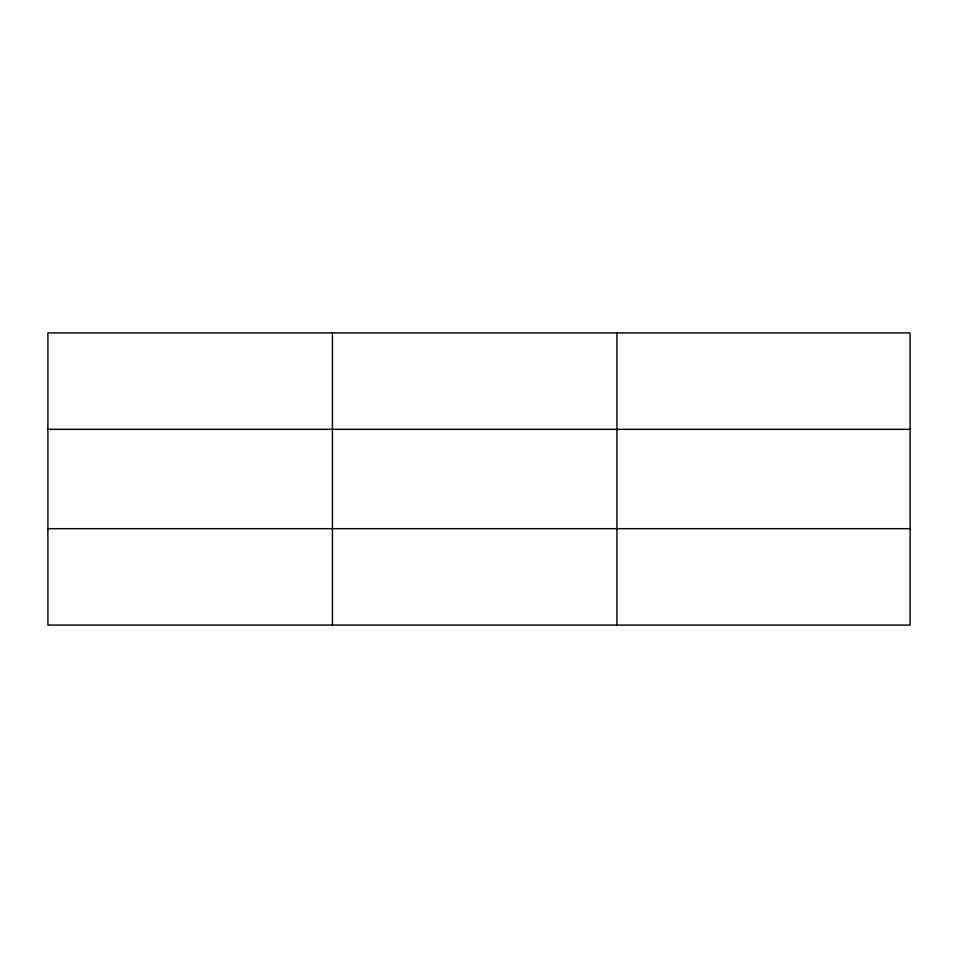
<?xml version="1.0" encoding="UTF-8"?>
<svg xmlns="http://www.w3.org/2000/svg" width="958" height="958" viewBox="0 0 958 958"><rect width="100%" height="100%" fill="white"/><g stroke="black" fill="none" stroke-linecap="round" stroke-linejoin="round"><path stroke-width="1.44" d="M332.426 332.917L332.426 625.083M616.952 332.917L616.952 625.083M910.1 429.328L910.1 332.917L47.9 332.917L47.9 625.083L910.1 625.083L910.1 429.328L47.9 429.328M47.9 528.672L910.1 528.672"/></g></svg>
